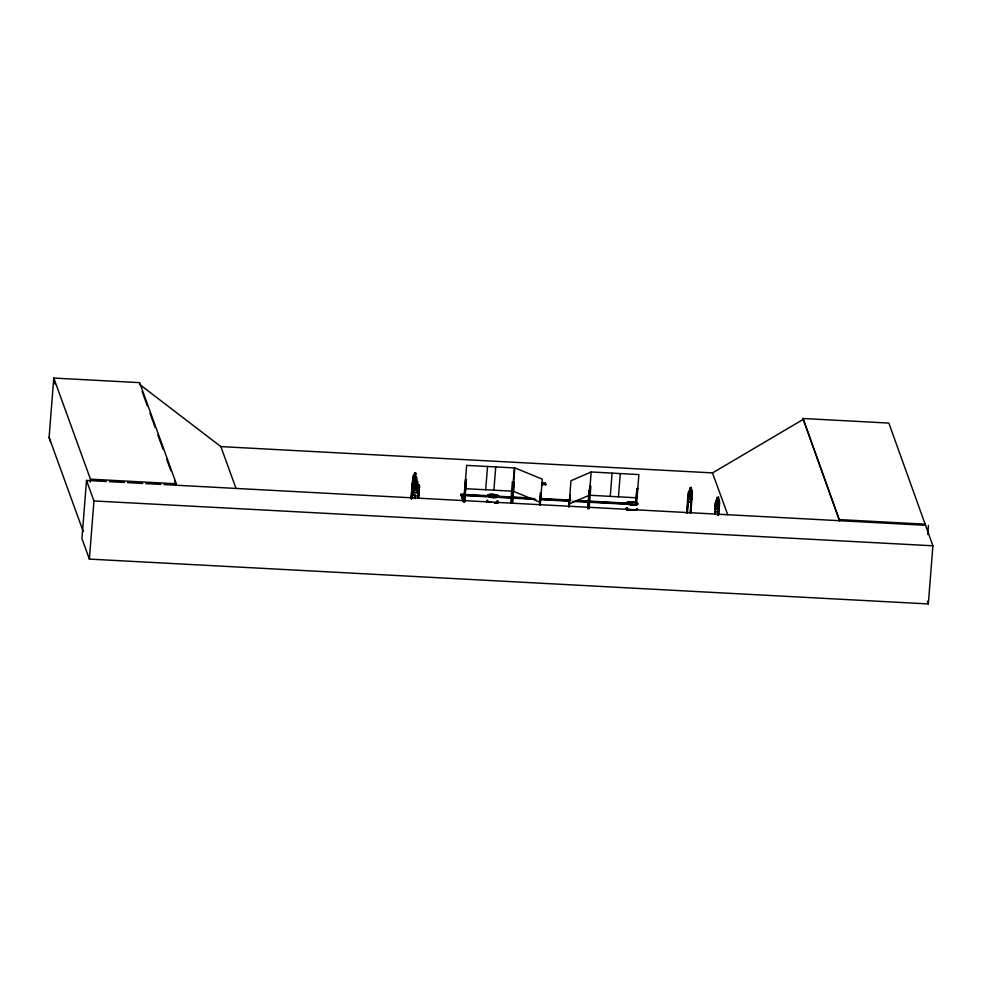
<?xml version="1.0" encoding="UTF-8"?>
<svg xmlns="http://www.w3.org/2000/svg" width="982" height="982" viewBox="0 0 982 982"><rect width="100%" height="100%" fill="white"/><g stroke="black" fill="none" stroke-linecap="round" stroke-linejoin="round"><path stroke-width="1.47" d="M50.573 441.814L49.1 437.42L53.777 378.058L139.653 382.649L176.33 483.77L176.195 485.464L174.55 480.898M106.252 481.487L86.514 480.431L81.936 538.59L89.374 559.089L928.321 603.942L932.9 545.796L888.857 423.082L802.981 418.492L839.585 520.706L802.981 418.492M90.221 482.223L90.454 479.179L53.777 378.058M89.374 559.089L93.953 500.943L86.514 480.431M411.016 497.874L412.906 477.51L411.63 499.003M411.298 497.862L411.986 489.134M412.219 486.225L413.52 474.981L416.491 476.749L416.454 481.757M411.433 499.052L413.618 475.079M412.256 491.835L412.857 484.2M412.17 497.764L413.287 486.09L412.366 497.727M415.754 482.899C414.76 485.636 412.992 484.175 415.361 488.275C412.158 490.89 414.441 493.283 415.767 489.011L417.51 492.326L416.307 488.508L417.976 485.624L415.902 487.747L413.336 481.499L414.637 472.588L415.889 473.312L415.533 476.245M415.128 483.88L415.349 480.885L417.608 481.499L417.927 491.037L416.626 493.025L414.514 492.448L413.569 489.846L413.987 484.507L415.19 483.868M414.527 498.377L414.87 494.02M415.558 485.292L415.619 476.245M414.87 498.574L415.03 495.456M416.061 482.371L416.294 479.474M415.153 498.561L415.374 495.665M416.54 481.757L416.749 477.915M417.24 484.445L417.522 481.573M417.78 497.813L418.774 487.588L417.976 497.764M418.393 497.972L419.412 486.029M418.602 497.935L419.56 486.004L418.86 484.789L413.606 483.365L412.784 484.138M488.324 495.714L460.828 494.241L463.111 501.434M463.774 501.912L466.646 465.37L514.335 467.923L511.573 502.968M466.34 479.547L464.547 501.888L466.34 479.547L465.505 479.425L463.737 501.839L460.828 494.241M485.697 489.748L487.526 466.487M493.897 490.19L495.726 466.929M510.763 502.931L512.383 481.941L513.218 482.052L512.383 481.941M511.782 502.919L513.672 481.978M512.027 502.894L514.789 467.849L542.273 479.155L540.223 505.251M512.248 503.115L514.151 482.174L512.494 503.091M539.499 505.079L540.431 493.124L541.156 493.295L540.431 493.124M539.756 505.055L540.689 493.099M539.965 505.276L540.91 493.32M541.782 482.886C546.213 485.268 538.823 481.843 543.819 483.451C547.796 482.285 542.064 485.071 545.501 483.083M544.212 483.586L545.832 484.715L542.162 484.519L543.476 483.549M545.464 483.574L543.783 483.93L542.506 482.923M542.85 484.556L543.868 483.684L545.882 484.236M543.832 484.163L543.819 483.451M568.639 506.761L570.198 494.719L569.253 506.663M568.922 506.822L570.972 480.726L591.176 471.974L638.889 474.576L636.594 503.656M587.678 508.615L589.09 490.681M587.96 508.664L589.728 486.25L590.869 486.127L589.126 508.615M588.009 508.467L589.421 490.534M588.328 508.578L591.176 471.974M610.252 496.413L612.081 473.152M618.439 496.843L620.268 473.582M635.759 503.545L636.937 488.594L637.772 488.717L636.937 488.594M635.796 503.619L636.962 488.668M686.713 512.985L688.198 492.338L689.695 490.828L689.83 487.944L691.242 487.44C691.672 491 692.666 496.205 690.923 501.458L687.83 502.686L687.596 500.022M686.983 513.046L688.48 494.142M687.351 512.899L689.597 490.804M690.174 513.021L691.77 492.669L692.42 492.571L690.812 512.935M690.456 513.07L692.163 490.779M714.651 513.917L716.001 500.808C720.137 491.454 713.533 507.142 716.222 509.13L717.449 508.639L718.296 506.086L718.714 500.746L718.493 497.088L717.081 497.604M714.933 513.979L715.817 503.606L715.289 513.832M718.21 500.071L718.407 497.076M718.002 515.415L719.033 502.33L719.671 502.232L718.64 515.317M718.284 515.464L719.425 500.439L719.168 499.593L718.272 499.961M927.732 534.478L928.456 525.37M492.142 495.272L493.529 495.382L492.927 494.903M493.013 495.223L492.264 495.038M631.266 502.649L632.617 502.772L631.524 502.833M632.077 504.871L632.433 504.908M632.285 502.796L631.524 502.551M633.022 504.92L632.666 504.92M718.272 511.131L718.91 508.124L718.272 511.131L715.08 512.346C715.461 508.038 712.907 500.022 719.168 499.593M412.182 491.822L412.673 494.903L418.037 496.327L418.897 493.688M418.037 496.327L418.958 493.676M493.32 497.137L493.381 497.432M631.291 502.354L631.659 502.858M631.807 502.87L632.555 502.723M632.825 504.576L632.973 504.957M139.518 384.343L220.852 446.601L712.564 472.894L802.895 419.584M569.143 503.987L589.347 495.223L637.06 497.837M688.763 491.233L691.88 490.043M716.099 503.656L715.731 503.803M542.162 484.519L543.439 484.028M493.246 495.1L492.854 495.431M493.173 497.395L493.823 497.53M413.606 483.365L415.128 483.745L415.546 477.191L414.379 476.515L413.962 481.855L415.128 482.53M417.313 484.372L418.921 484.777L419.486 486.016M412.661 485.93L413.287 486.09M419.204 487.796L418.577 487.637M492.473 495.038L491.81 495.247L492.522 495.48M492.829 495.1L493.05 495.149M415.889 473.312L414.588 472.71M413.25 477.706L412.624 477.522M412.391 483.426L412.6 486.52M632.052 502.944L631.389 502.882M712.367 472.649L727.736 514.691M541.745 483.377L542.469 483.414M542.199 484.04L542.886 484.077M464.817 488.631L512.506 491.184M497.493 496.205L529.568 497.923M540.26 498.488L570.812 500.12M576.925 500.452L627.326 503.152M486.949 496.057L460.988 494.67L460.926 495.394L486.9 496.782M497.641 496.634L534.306 498.586M540.419 498.917L569.437 500.464M575.55 500.795L627.486 503.57M465.358 495.223L488.263 496.438M500.489 497.101L534.098 498.893M540.198 499.224L569.229 500.771M576.864 501.176L608.938 502.894M611.995 503.054L627.277 503.876M499.114 497.432L535.779 499.396M540.358 499.642L569.376 501.188M572.432 501.36L627.424 504.294M90.454 479.179L176.33 483.77M839.671 519.613L925.547 524.204M109.297 481.659L124.481 482.469M127.513 482.628L142.709 483.439M145.741 483.598L160.925 484.421M163.969 484.58L925.461 525.296M93.953 500.943L932.9 545.796M691.242 487.44L690.199 498.979L688.959 499.47L688.48 497.444M719.425 500.439L719.082 499.58M715.08 512.346L714.982 509.67M415.754 481.585L417.105 481.953L417.031 482.899L415.681 482.53M544.175 484.065L545.832 484.715M513.426 482.002L514.151 482.174M512.96 491.11L540.444 502.416M927.327 601.205L928.321 603.942M464.916 500.795L462.718 494.756L464.854 501.52M220.766 446.368L236.011 488.398M142.132 391.548L147.361 405.959M149.976 413.164L155.205 427.575M157.82 434.781L163.049 449.191M166.707 459.281L170.88 470.82M49.1 437.42L83.2 531.422M53.642 379.752L55.115 384.146M412.526 483.426L412.722 486.434M497.26 501.421A5.696 1.338 4.5 0 1 494.547 503.25M487.956 502.268A5.696 1.338 4.5 0 1 487.465 500.894M497.162 501.79A5.61 1.326 4.5 0 1 496.867 503.385M487.317 502.281A5.61 1.326 4.5 0 1 487.502 501.274M497.285 501.09A5.696 1.338 4.5 0 1 494.584 502.919M488.987 502.268A5.696 1.338 4.5 0 1 487.489 500.562M497.248 500.722A5.61 1.326 4.5 0 1 494.584 502.526M491.7 502.367A5.61 1.326 4.5 0 1 487.588 500.206M637.023 509.216A5.696 1.338 4.5 0 1 636.839 510.223M628.038 510.039A5.696 1.338 4.5 0 1 627.338 508.087M627.081 510.075A5.61 1.326 4.5 0 1 627.363 508.48M636.925 509.584A5.61 1.326 4.5 0 1 637.171 510.284M637.048 508.885A5.696 1.338 4.5 0 1 636.066 510.137M630.739 510.198A5.696 1.338 4.5 0 1 627.363 507.768M636.999 508.516A5.61 1.326 4.5 0 1 631.5 509.879A5.61 1.326 4.5 0 1 626.663 507.645M414.846 473.299L415.521 474.687L414.846 473.299M415.116 484.813L414.699 490.153L416.798 490.73L417.227 485.39L415.116 484.813M689.56 491.835L689.143 497.174L690.383 496.696L690.8 491.344L689.56 491.835M690.051 488.41L689.978 489.367L690.763 489.048L690.837 488.091L690.051 488.41M716.823 501.495L716.394 506.835L717.633 506.344L718.051 501.004L716.823 501.495M717.302 498.07L717.228 499.028L718.026 498.709L718.1 497.751L717.302 498.07M689.192 492.043L689.769 495.002L688.689 498.77L689.99 495.505L690.911 497.837L690.321 494.768L691.402 491.172L690.113 494.228L689.192 492.043M716.455 501.704L717.032 504.662L715.952 508.43L717.241 505.165L718.173 507.498L717.572 504.429L718.664 500.832L717.363 503.876L716.455 501.704M413.79 476.245L414.33 479.989L413.226 482.911L414.527 480.75L415.398 484.163L414.846 480.272L415.889 477.571L414.65 479.486L413.864 476.233M489.49 496.499A5.61 1.326 4.5 0 0 498.598 496.389A5.61 1.326 4.5 0 0 491.172 494.363A5.61 1.326 4.5 0 0 489.49 496.499A5.61 1.326 4.5 0 0 498.598 496.426A5.61 1.326 4.5 0 0 491.172 494.4A5.61 1.326 4.5 0 0 489.49 496.524M489.466 497.052A5.585 1.313 4.5 0 0 498.525 496.941A5.585 1.313 4.5 0 0 491.135 494.928A5.585 1.313 4.5 0 0 489.466 497.052M489.466 496.732A5.622 1.326 4.5 0 0 498.598 496.622A5.622 1.326 4.5 0 0 491.147 494.597A5.622 1.326 4.5 0 0 489.466 496.732M628.566 503.962A5.61 1.326 4.5 0 0 637.686 503.852A5.61 1.326 4.5 0 0 630.248 501.827A5.61 1.326 4.5 0 0 628.566 503.962M628.554 504.478A5.585 1.313 4.5 0 0 637.6 504.38A5.585 1.313 4.5 0 0 630.223 502.367A5.585 1.313 4.5 0 0 628.554 504.478M628.554 504.159A5.622 1.326 4.5 0 0 637.674 504.048A5.622 1.326 4.5 0 0 630.223 502.023A5.622 1.326 4.5 0 0 628.554 504.159"/></g></svg>
